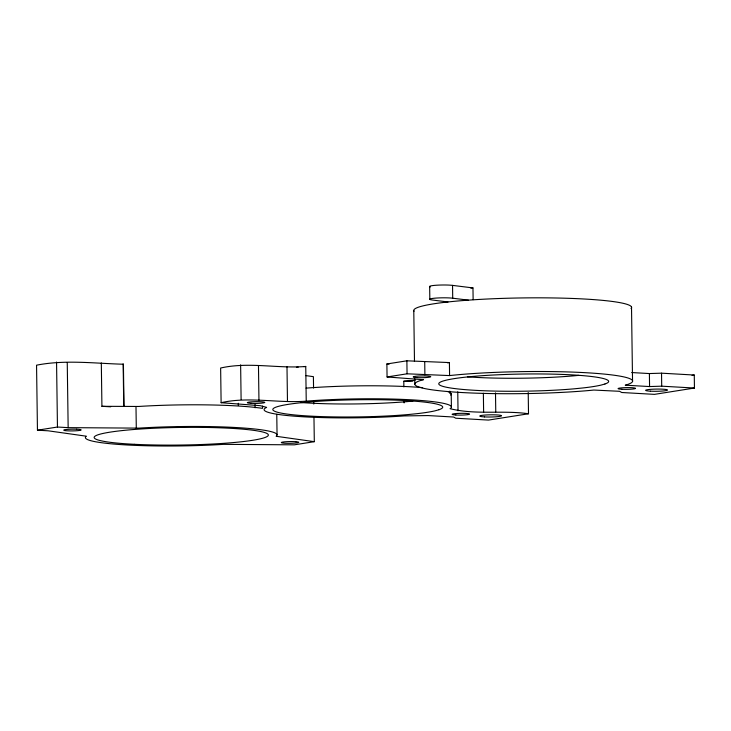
<?xml version="1.0" encoding="UTF-8"?>
<svg xmlns="http://www.w3.org/2000/svg" width="731" height="731" viewBox="0 0 731 731"><rect width="100%" height="100%" fill="white"/><g stroke="black" fill="none" stroke-linecap="round" stroke-linejoin="round"><path stroke-width="1.1" d="M123.996 406.427L123.411 364.23C94.491 363.444 65.114 359.542 36.55 365.189L37.455 430.193L48.164 430.806L86.377 436.206L85.966 436.508A95.843 9.686 -0.8 0 0 126.244 444.932A95.843 9.686 -0.8 0 0 223.512 444.347L294.31 444.832L314.312 441.67L313.955 416.579M221.118 402.699C249.134 396.312 277.826 403.393 306.234 401.145L305.75 366.469C277.341 368.726 248.65 361.644 220.634 368.022L221.118 402.699L260.382 405.696L266.66 407.395A93.659 9.466 -0.8 0 0 301.638 416.688A93.659 9.466 -0.8 0 0 404.28 415.912L428.028 415.564L453.631 417.026L455.769 418.223L488.509 420.087L528.504 413.764L528.211 392.52M386.882 363.974L406.884 360.812L449.41 362.576L449.583 375.579L407.057 373.806L387.065 376.968L386.882 363.974L389.111 364.102M37.455 430.193L57.457 427.032L68.157 427.644L138.954 428.128A95.843 9.686 -0.8 0 1 236.232 427.544A95.843 9.686 -0.8 0 1 276.501 435.968L276.099 436.27L314.312 441.67M692.047 375.396L694.267 375.04L694.45 388.042L654.455 394.365L621.715 392.501L619.577 391.304L593.892 390.052A108.91 11.011 -0.8 0 1 460.128 392.428A108.91 11.011 -0.8 0 1 422.436 379.965L423.45 379.709L387.065 376.968M447.436 362.786L449.41 362.576M449.583 375.579L451.347 375.387A108.91 11.011 -0.8 0 1 584.992 372.664A108.91 11.011 -0.8 0 1 625.946 384.99L625.252 385.173L649.576 386.562L661.71 386.178L694.45 388.042M578.778 375.368L574.621 375.761A84.951 8.589 -0.8 0 1 467.438 376.83M412.832 401.091L408.675 401.483A84.951 8.589 -0.8 0 1 300.496 402.479M470.81 288.115L472.966 287.923L473.131 299.673M122.68 364.294L123.411 364.23M101.317 362.969L101.92 406.308L138.652 406.463A95.843 9.686 -0.8 0 1 260.958 408.136L262.53 408.373L262.502 406.116M631.703 372.554L649.393 373.559L661.528 373.175L694.267 375.04M306.234 401.145A93.659 9.466 -0.8 0 1 409.068 399.702A93.659 9.466 -0.8 0 1 450.04 408.675C475.598 415.08 502.517 410.036 528.504 413.764M403.868 386.937L403.795 381.235L412.841 381.107M101.92 406.308L110.664 406.801M430.44 286.917A12.71 1.288 -0.8 0 1 436.188 285.245A12.71 1.288 -0.8 0 1 452.544 285.382L472.966 287.923M447.984 301.967L432.213 300.002A12.71 1.288 -0.8 0 1 434.963 298.166A12.71 1.288 -0.8 0 1 452.717 298.202L468.397 300.149M305.531 375.551L313.398 376.666L313.562 388.07M661.528 373.175L661.71 386.178M649.393 373.559L649.576 386.562M631.511 307.038L632.553 381.445M495.499 392.885L495.764 411.9M483.365 393.269L483.63 412.284M457.761 391.816L458.026 410.822M452.544 285.382L452.717 298.202M451.219 393.881L451.402 406.875M449.793 391.112L449.83 393.388M429.654 286.598L429.837 299.418M424.72 361.827L424.894 374.829M413.773 310.501L414.486 361.507M414.724 378.512L414.806 384.177M406.884 360.812L407.057 373.806M404.06 400.625L404.097 402.909M313.736 400.615L313.782 404.042M286.991 366.743L287.475 401.41M276.766 414.367L277.058 434.744M258.472 365.884L258.957 400.551M255.055 404.426L255.101 407.807M240.627 364.86L241.111 399.537M238.324 403.265L238.361 405.541M135.993 406.637L136.295 428.311M123.164 364.212L123.749 406.409M67.252 362.631L68.157 427.644M56.552 362.028L57.457 427.032M631.054 308.519A108.91 11.011 -0.8 0 0 583.74 298.979A108.91 11.011 -0.8 0 0 472.518 299.856L466.15 300.313A108.91 11.011 -0.8 0 0 450.314 301.711L446.586 302.113A108.91 11.011 -0.8 0 0 423.386 305.786L421.403 306.289A108.91 11.011 -0.8 0 0 414.066 311.242M447.875 391.578A93.659 9.466 -0.8 0 1 450.68 395.069M306.051 388.143A93.659 9.466 -0.8 0 1 422.655 387.631M296.42 367.318A95.944 9.695 -0.8 0 1 298.211 367.145M303.813 366.633A95.944 9.695 -0.8 0 1 305.75 366.469M415.107 380.303A95.286 9.631 -0.8 0 1 403.795 381.235M438.984 409.725L435.228 410.785A84.951 8.589 -0.8 0 1 416.962 413.673L408.857 414.486A84.951 8.589 -0.8 0 1 306.856 415.912A84.951 8.589 -0.8 0 1 278.255 406.409L280.293 405.879A84.951 8.589 -0.8 0 1 298.559 402.991L302.506 402.58A84.951 8.589 -0.8 0 1 404.298 400.506A84.951 8.589 -0.8 0 1 438.984 409.725M604.93 384.003L601.174 385.063A84.951 8.589 -0.8 0 1 582.909 387.951L574.804 388.764A84.951 8.589 -0.8 0 1 472.802 390.19A84.951 8.589 -0.8 0 1 444.201 380.687L446.239 380.157A84.951 8.589 -0.8 0 1 464.505 377.269L468.452 376.849A84.951 8.589 -0.8 0 1 570.244 374.784A84.951 8.589 -0.8 0 1 604.93 384.003M76.654 429.207L74.982 429.161A8.717 0.877 -0.8 0 0 63.825 430.294A8.717 0.877 -0.8 0 0 77.422 430.687A8.717 0.877 -0.8 0 0 76.654 429.207M295.763 441.698L294.264 441.615A8.717 0.877 -0.8 0 0 282.906 442.036A8.717 0.877 -0.8 0 0 284.322 443.187L285.812 443.269A8.717 0.877 -0.8 0 0 297.179 442.849A8.717 0.877 -0.8 0 0 295.763 441.698M621.816 389.276A8.717 0.877 -0.8 0 0 635.495 388.444A8.717 0.877 -0.8 0 0 623.132 387.741A8.717 0.877 -0.8 0 0 621.816 389.276M650.362 391.176A10.892 1.096 -0.8 0 0 667.467 390.135A10.892 1.096 -0.8 0 0 652.015 389.248A10.892 1.096 -0.8 0 0 650.362 391.176M417.035 377.607A8.717 0.877 -0.8 0 0 430.714 376.776A8.717 0.877 -0.8 0 0 418.351 376.063A8.717 0.877 -0.8 0 0 417.035 377.607M134.276 444.302A87.126 8.809 -0.8 0 0 268.268 435.438A87.126 8.809 -0.8 0 0 141.165 428.969A87.126 8.809 -0.8 0 0 134.276 444.302M455.87 414.998A8.717 0.877 -0.8 0 0 469.549 414.166A8.717 0.877 -0.8 0 0 457.186 413.463A8.717 0.877 -0.8 0 0 455.87 414.998M251.089 403.329A8.717 0.877 -0.8 0 0 264.768 402.498A8.717 0.877 -0.8 0 0 252.405 401.794A8.717 0.877 -0.8 0 0 251.089 403.329M484.425 416.898A10.892 1.096 -0.8 0 0 501.521 415.857A10.892 1.096 -0.8 0 0 486.069 414.98A10.892 1.096 -0.8 0 0 484.425 416.898"/></g></svg>
